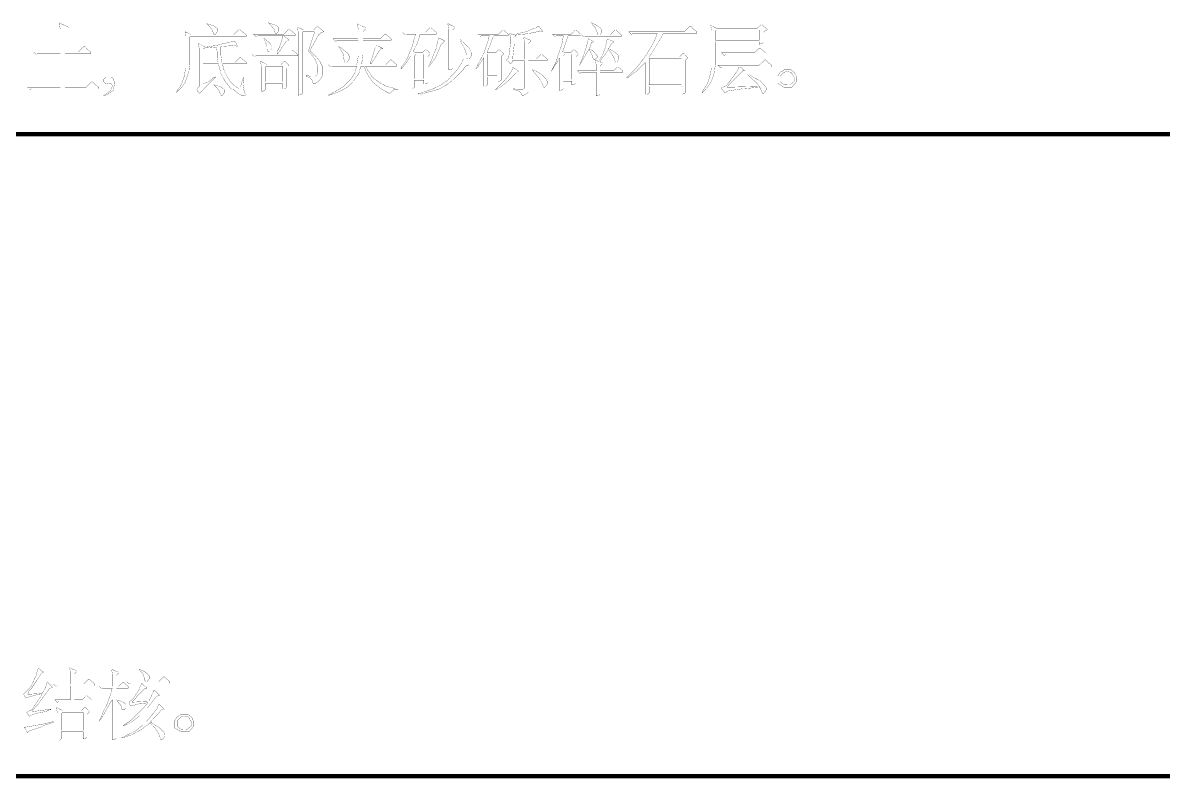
# Model space of a CAD drawing. Extents: x 94 to 452, y -72 to 1042.
# Drawn here: x 269.5 to 322.8, y 908.7 to 944 of the extents above; entities that cross this region are included whole.
import ezdxf

# ---------------------------------------------------------------- set-up
doc = ezdxf.new("R2010")
doc.units = 0
doc.header["$MEASUREMENT"] = 0
doc.layers.add('TREE_LAYER', color=7, linetype='Continuous')

msp = doc.modelspace()

# ---------------------------------------------------------------- linework, layer by layer
at = {"layer": 'TREE_LAYER'}
for points, const_width, elevation in [([(271.258429, 944.027002), (271.244704, 944.027002), (271.244704, 943.958374), (271.28588, 943.738766), (271.28588, 942.668178), (271.28588, 942.668178), (270.03686, 942.668178), (270.146664, 942.558374), (270.187841, 942.558374), (270.229017, 942.599551), (271.28588, 942.599551), (271.28588, 942.585825), (271.28588, 941.021119), (271.28588, 941.021119), (269.748625, 941.021119), (269.858429, 940.911315), (269.899605, 940.911315), (269.927056, 940.952492), (273.083919, 940.952492), (273.083919, 941.021119), (272.932939, 941.130923), (272.781958, 941.281904), (272.754507, 941.281904), (272.493723, 941.021119), (271.505488, 941.021119), (271.505488, 941.021119), (271.505488, 942.585825), (271.505488, 942.599551), (272.713331, 942.599551), (272.713331, 942.668178), (272.562351, 942.777982), (272.425096, 942.928962), (272.383919, 942.928962), (272.123135, 942.668178), (271.505488, 942.668178), (271.505488, 942.668178), (271.505488, 943.656413), (271.656468, 943.807394), (271.656468, 943.834845), (271.464311, 943.917198), (271.258429, 944.027002), (271.258429, 944.027002)], 0.01, 108), ([(278.148625, 943.985825), (278.1349, 943.985825), (278.258429, 943.862296), (278.395684, 943.69759), (278.43686, 943.546609), (278.464311, 943.505433), (278.546664, 943.505433), (278.615292, 943.615237), (278.615292, 943.766217), (278.491762, 943.876021), (278.299605, 943.944649), (278.244704, 943.958374), (278.148625, 943.985825), (278.148625, 943.985825)], 0.01, 108), ([(281.030978, 944.027002), (281.017253, 944.027002), (281.140782, 943.903472), (281.278037, 943.725041), (281.305488, 943.587786), (281.346664, 943.546609), (281.415292, 943.546609), (281.497645, 943.656413), (281.497645, 943.807394), (281.374115, 943.917198), (281.168233, 943.985825), (281.113331, 943.999551), (281.030978, 944.027002), (281.030978, 944.027002)], 0.01, 108), ([(285.176076, 943.985825), (285.176076, 943.985825), (285.176076, 943.930923), (285.217253, 943.711315), (285.217253, 943.299551), (285.203527, 943.285825), (284.03686, 943.285825), (284.146664, 943.176021), (284.187841, 943.176021), (284.229017, 943.217198), (285.203527, 943.217198), (285.217253, 943.217198), (285.217253, 942.503472), (285.148625, 942.105433), (285.148625, 942.077982), (283.817253, 942.077982), (283.927056, 941.968178), (283.968233, 941.968178), (284.009409, 942.009354), (285.1349, 942.009354), (285.1349, 942.009354), (285.066272, 941.721119), (284.887841, 941.419158), (284.517253, 941.04857), (284.242743, 940.883864), (283.817253, 940.650531), (283.858429, 940.650531), (284.366272, 940.828962), (284.73686, 941.04857), (285.038821, 941.364256), (285.244704, 941.679943), (285.327056, 941.995629), (285.340782, 942.009354), (285.478037, 942.009354), (285.491762, 941.995629), (285.587841, 941.721119), (285.725096, 941.501511), (285.889802, 941.268178), (285.930978, 941.227002), (286.274115, 940.952492), (286.507449, 940.815237), (286.672155, 940.732884), (286.68588, 940.732884), (286.891762, 940.911315), (287.083919, 940.911315), (287.083919, 940.952492), (286.96039, 940.952492), (286.5349, 941.062296), (286.205488, 941.240727), (285.98588, 941.391707), (285.8349, 941.542688), (285.656468, 941.817198), (285.56039, 941.995629), (285.574115, 942.009354), (287.001566, 942.009354), (287.001566, 942.077982), (286.754507, 942.29759), (286.713331, 942.29759), (286.493723, 942.077982), (285.354507, 942.077982), (285.354507, 942.091707), (285.395684, 942.256413), (285.409409, 942.407394), (285.43686, 942.558374), (285.43686, 943.217198), (285.43686, 943.217198), (286.754507, 943.217198), (286.754507, 943.285825), (286.493723, 943.505433), (286.452547, 943.505433), (286.232939, 943.285825), (285.43686, 943.285825), (285.43686, 943.299551), (285.43686, 943.615237), (285.574115, 943.766217), (285.574115, 943.807394), (285.395684, 943.876021), (285.176076, 943.985825), (285.176076, 943.985825)], 0.01, 108), ([(289.417253, 943.985825), (289.403527, 943.985825), (289.403527, 943.958374), (289.444704, 943.738766), (289.444704, 941.830923), (289.513331, 941.830923), (289.581958, 941.858374), (289.623135, 941.899551), (289.623135, 943.69759), (289.732939, 943.807394), (289.732939, 943.834845), (289.554507, 943.917198), (289.417253, 943.985825), (289.417253, 943.985825)], 0.01, 108), ([(296.129017, 944.027002), (296.115292, 944.027002), (296.183919, 943.917198), (296.293723, 943.807394), (296.376076, 943.587786), (296.376076, 943.505433), (296.403527, 943.477982), (296.403527, 943.477982), (295.6349, 943.477982), (295.744704, 943.368178), (295.78588, 943.368178), (295.827056, 943.395629), (297.501566, 943.395629), (297.501566, 943.477982), (297.254507, 943.69759), (297.213331, 943.69759), (296.993723, 943.477982), (296.513331, 943.477982), (296.513331, 943.477982), (296.527056, 943.491707), (296.595684, 943.57406), (296.595684, 943.69759), (296.527056, 943.793668), (296.307449, 943.944649), (296.252547, 943.9721), (296.129017, 944.027002), (296.129017, 944.027002)], 0.01, 108), ([(279.672155, 943.725041), (279.644704, 943.725041), (279.383919, 943.477982), (277.407449, 943.477982), (277.119213, 943.615237), (277.146664, 943.381904), (277.146664, 941.927002), (277.078037, 941.556413), (277.078037, 941.528962), (276.968233, 941.199551), (276.858429, 941.021119), (276.707449, 940.801511), (276.707449, 940.760335), (276.981958, 941.034845), (277.119213, 941.240727), (277.215292, 941.515237), (277.297645, 941.74857), (277.31137, 941.913276), (277.338821, 942.077982), (277.338821, 943.368178), (277.366272, 943.395629), (279.974115, 943.395629), (279.974115, 943.477982), (279.823135, 943.587786), (279.672155, 943.725041), (279.672155, 943.725041)], 0.01, 108), ([(282.005488, 943.725041), (281.964311, 943.725041), (281.744704, 943.505433), (280.317253, 943.505433), (280.427056, 943.395629), (280.468233, 943.395629), (280.509409, 943.436805), (281.676076, 943.436805), (281.676076, 943.436805), (281.676076, 943.327002), (281.525096, 942.887786), (281.456468, 942.750531), (281.415292, 942.558374), (280.248625, 942.558374), (280.358429, 942.44857), (280.399605, 942.44857), (280.427056, 942.489747), (282.376076, 942.489747), (282.376076, 942.558374), (282.156468, 942.736805), (282.115292, 942.736805), (281.93686, 942.558374), (281.429017, 942.558374), (281.429017, 942.558374), (281.497645, 942.640727), (281.676076, 942.928962), (281.827056, 943.14857), (281.964311, 943.217198), (281.964311, 943.258374), (281.78588, 943.368178), (281.717253, 943.436805), (281.717253, 943.436805), (282.266272, 943.436805), (282.266272, 943.505433), (282.005488, 943.725041), (282.005488, 943.725041)], 0.01, 108), ([(283.295684, 943.876021), (283.268233, 943.862296), (283.130978, 943.69759), (282.664311, 943.69759), (282.376076, 943.834845), (282.403527, 943.601511), (282.403527, 940.650531), (282.499605, 940.664256), (282.554507, 940.691707), (282.595684, 940.732884), (282.595684, 943.587786), (282.623135, 943.615237), (283.144704, 943.615237), (283.172155, 943.587786), (282.883919, 942.709354), (282.966272, 942.627002), (283.213331, 942.29759), (283.323135, 941.981904), (283.323135, 941.74857), (283.281958, 941.611315), (283.281958, 941.59759), (283.18588, 941.528962), (283.007449, 941.528962), (282.801566, 941.570139), (282.774115, 941.570139), (282.774115, 941.528962), (282.952547, 941.460335), (283.062351, 941.350531), (283.103527, 941.199551), (283.213331, 941.199551), (283.323135, 941.268178), (283.432939, 941.391707), (283.542743, 941.570139), (283.542743, 941.981904), (283.405488, 942.256413), (283.18588, 942.503472), (282.952547, 942.736805), (283.364311, 943.477982), (283.501566, 943.587786), (283.61137, 943.615237), (283.295684, 943.876021), (283.295684, 943.876021)], 0.01, 108), ([(288.607449, 943.807394), (288.566272, 943.807394), (288.346664, 943.587786), (287.289802, 943.587786), (287.399605, 943.477982), (287.427056, 943.477982), (287.468233, 943.505433), (287.893723, 943.505433), (287.893723, 943.505433), (287.797645, 943.176021), (287.797645, 943.134845), (287.756468, 943.025041), (287.729017, 942.915237), (287.619213, 942.654453), (287.509409, 942.379943), (287.248625, 941.981904), (287.207449, 941.899551), (287.207449, 941.899551), (287.248625, 941.899551), (287.262351, 941.913276), (287.53686, 942.283864), (287.646664, 942.462296), (287.646664, 942.462296), (287.646664, 940.952492), (287.742743, 940.952492), (287.797645, 940.979943), (287.838821, 941.021119), (287.838821, 941.350531), (287.838821, 941.350531), (288.264311, 941.350531), (288.278037, 941.350531), (288.278037, 941.1721), (288.319213, 941.1721), (288.415292, 941.199551), (288.456468, 941.240727), (288.456468, 942.44857), (288.566272, 942.558374), (288.566272, 942.599551), (288.387841, 942.777982), (288.346664, 942.777982), (288.195684, 942.627002), (287.9349, 942.627002), (287.783919, 942.695629), (287.783919, 942.709354), (287.948625, 943.025041), (288.058429, 943.354453), (288.058429, 943.409354), (288.099605, 943.505433), (288.854507, 943.505433), (288.854507, 943.587786), (288.607449, 943.807394), (288.607449, 943.807394)], 0.01, 108), ([(291.997645, 943.69759), (291.956468, 943.69759), (291.778037, 943.505433), (290.789802, 943.505433), (290.899605, 943.395629), (290.927056, 943.395629), (290.968233, 943.436805), (291.325096, 943.436805), (291.338821, 943.436805), (291.297645, 943.299551), (291.297645, 943.244649), (291.078037, 942.599551), (290.817253, 942.105433), (290.707449, 941.899551), (290.707449, 941.899551), (290.748625, 941.899551), (290.762351, 941.913276), (290.968233, 942.228962), (291.078037, 942.393668), (291.078037, 942.393668), (291.078037, 941.062296), (291.16039, 941.062296), (291.215292, 941.089747), (291.256468, 941.130923), (291.256468, 941.487786), (291.270194, 941.501511), (291.695684, 941.501511), (291.695684, 941.487786), (291.695684, 941.281904), (291.73686, 941.281904), (291.832939, 941.309354), (291.887841, 941.350531), (291.887841, 942.44857), (291.997645, 942.558374), (291.997645, 942.599551), (291.805488, 942.777982), (291.778037, 942.777982), (291.627056, 942.627002), (291.229017, 942.627002), (291.229017, 942.640727), (291.366272, 942.956413), (291.476076, 943.285825), (291.558429, 943.436805), (292.217253, 943.436805), (292.217253, 943.505433), (291.997645, 943.69759), (291.997645, 943.69759)], 0.01, 108), ([(293.644704, 943.876021), (293.603527, 943.876021), (293.521174, 943.793668), (293.41137, 943.766217), (293.068233, 943.615237), (292.862351, 943.57406), (292.464311, 943.464256), (292.28588, 943.546609), (292.327056, 943.368178), (292.327056, 943.052492), (292.244704, 942.407394), (292.1349, 942.29759), (292.327056, 942.119158), (292.43686, 942.228962), (292.43686, 942.270139), (292.972155, 942.270139), (292.98588, 942.256413), (292.98588, 940.979943), (292.903527, 940.911315), (292.697645, 940.911315), (292.464311, 940.952492), (292.464311, 940.911315), (292.656468, 940.870139), (292.766272, 940.801511), (292.8349, 940.732884), (292.876076, 940.62308), (292.98588, 940.664256), (293.081958, 940.719158), (293.164311, 940.801511), (293.164311, 942.256413), (293.164311, 942.270139), (294.042743, 942.270139), (294.042743, 942.338766), (293.795684, 942.558374), (293.754507, 942.558374), (293.5349, 942.338766), (293.164311, 942.338766), (293.164311, 942.338766), (293.164311, 943.066217), (293.274115, 943.176021), (293.274115, 943.217198), (293.095684, 943.285825), (292.944704, 943.368178), (292.944704, 943.368178), (292.944704, 943.340727), (292.98588, 943.121119), (292.98588, 942.338766), (292.972155, 942.338766), (292.43686, 942.338766), (292.43686, 942.434845), (292.505488, 943.038766), (292.505488, 943.368178), (292.546664, 943.395629), (292.546664, 943.436805), (292.546664, 943.436805), (292.642743, 943.477982), (292.999605, 943.505433), (293.095684, 943.532884), (293.246664, 943.546609), (293.589802, 943.615237), (293.713331, 943.656413), (293.823135, 943.615237), (293.823135, 943.656413), (293.809409, 943.670139), (293.644704, 943.876021), (293.644704, 943.876021)], 0.01, 108), ([(295.387841, 943.69759), (295.346664, 943.69759), (295.168233, 943.505433), (294.289802, 943.505433), (294.399605, 943.395629), (294.427056, 943.395629), (294.468233, 943.436805), (294.797645, 943.436805), (294.797645, 943.436805), (294.756468, 943.134845), (294.66039, 942.805433), (294.646664, 942.777982), (294.564311, 942.517198), (294.550586, 942.503472), (294.468233, 942.228962), (294.248625, 941.789747), (294.248625, 941.789747), (294.495684, 942.17406), (294.605488, 942.379943), (294.619213, 942.379943), (294.619213, 940.870139), (294.701566, 940.883864), (294.756468, 940.911315), (294.797645, 940.952492), (294.797645, 941.309354), (294.797645, 941.309354), (295.195684, 941.309354), (295.195684, 941.309354), (295.195684, 941.130923), (295.23686, 941.130923), (295.332939, 941.158374), (295.387841, 941.199551), (295.387841, 942.44857), (295.497645, 942.558374), (295.497645, 942.599551), (295.305488, 942.777982), (295.278037, 942.777982), (295.127056, 942.627002), (294.907449, 942.627002), (294.770194, 942.681904), (294.770194, 942.695629), (295.017253, 943.42308), (295.017253, 943.436805), (295.607449, 943.436805), (295.607449, 943.505433), (295.387841, 943.69759), (295.387841, 943.69759)], 0.01, 108), ([(300.754507, 943.876021), (300.713331, 943.876021), (300.452547, 943.615237), (297.858429, 943.615237), (297.968233, 943.505433), (298.009409, 943.505433), (298.03686, 943.546609), (299.189802, 943.546609), (299.189802, 943.532884), (299.052547, 943.176021), (298.695684, 942.558374), (298.58588, 942.421119), (298.407449, 942.160335), (298.187841, 941.899551), (297.748625, 941.460335), (297.858429, 941.501511), (298.078037, 941.679943), (298.187841, 941.74857), (298.627056, 942.187786), (298.627056, 942.187786), (298.627056, 940.691707), (298.709409, 940.691707), (298.764311, 940.719158), (298.805488, 940.760335), (298.805488, 941.04857), (298.819213, 941.062296), (300.301566, 941.062296), (300.315292, 941.04857), (300.315292, 940.691707), (300.356468, 940.691707), (300.452547, 940.732884), (300.493723, 940.760335), (300.493723, 942.270139), (300.603527, 942.379943), (300.603527, 942.407394), (300.425096, 942.599551), (300.383919, 942.599551), (300.232939, 942.44857), (298.832939, 942.44857), (298.819213, 942.462296), (298.915292, 942.585825), (299.244704, 943.134845), (299.272155, 943.176021), (299.478037, 943.546609), (301.042743, 943.546609), (301.042743, 943.615237), (300.891762, 943.725041), (300.754507, 943.876021), (300.754507, 943.876021)], 0.01, 108), ([(304.076076, 943.944649), (304.0349, 943.944649), (303.842743, 943.766217), (301.976076, 943.766217), (301.687841, 943.917198), (301.729017, 943.670139), (301.729017, 941.927002), (301.646664, 941.556413), (301.646664, 941.528962), (301.53686, 941.199551), (301.427056, 941.021119), (301.289802, 940.801511), (301.289802, 940.760335), (301.550586, 941.034845), (301.687841, 941.240727), (301.797645, 941.515237), (301.866272, 941.74857), (301.879998, 941.913276), (301.907449, 942.077982), (301.907449, 943.134845), (301.907449, 943.14857), (303.952547, 943.14857), (303.952547, 943.134845), (303.952547, 943.038766), (303.993723, 943.038766), (304.089802, 943.066217), (304.144704, 943.107394), (304.144704, 943.587786), (304.213331, 943.656413), (304.323135, 943.69759), (304.323135, 943.725041), (304.076076, 943.944649), (304.076076, 943.944649)], 0.01, 108), ([(301.9349, 943.683864), (301.948625, 943.69759), (303.952547, 943.69759), (303.952547, 943.683864), (303.952547, 943.217198), (303.952547, 943.217198), (301.907449, 943.217198), (301.907449, 943.217198), (301.907449, 943.656413), (301.9349, 943.683864), (301.9349, 943.683864)], 0.01, 108), ([(279.425096, 943.176021), (278.958429, 943.066217), (278.930978, 943.066217), (278.519213, 942.956413), (278.450586, 942.956413), (278.052547, 942.887786), (278.025096, 942.901511), (278.025096, 942.928962), (277.73686, 943.066217), (277.778037, 942.832884), (277.778037, 941.062296), (277.668233, 940.938766), (277.695684, 940.842688), (277.805488, 940.732884), (278.107449, 941.062296), (278.546664, 941.501511), (278.43686, 941.460335), (278.217253, 941.281904), (277.970194, 941.1721), (277.956468, 941.1721), (277.956468, 942.119158), (277.956468, 942.119158), (278.670194, 942.119158), (278.683919, 942.105433), (278.697645, 942.02308), (278.725096, 941.940727), (278.793723, 941.652492), (278.821174, 941.611315), (278.972155, 941.32308), (279.26039, 940.952492), (279.287841, 940.938766), (279.383919, 940.911315), (279.603527, 940.732884), (279.781958, 940.62308), (279.891762, 940.62308), (279.932939, 940.650531), (279.932939, 940.691707), (279.864311, 940.911315), (279.823135, 941.158374), (279.83686, 941.281904), (279.864311, 941.391707), (279.864311, 941.501511), (279.823135, 941.501511), (279.823135, 941.419158), (279.754507, 941.213276), (279.713331, 941.021119), (279.644704, 940.952492), (279.425096, 941.089747), (279.232939, 941.281904), (279.095684, 941.487786), (278.944704, 941.789747), (278.862351, 942.119158), (278.862351, 942.119158), (279.974115, 942.119158), (279.974115, 942.187786), (279.713331, 942.407394), (279.672155, 942.407394), (279.452547, 942.187786), (278.8349, 942.187786), (278.8349, 942.201511), (278.793723, 942.503472), (278.793723, 942.915237), (278.821174, 942.928962), (279.219213, 942.956413), (279.370194, 942.99759), (279.383919, 942.99759), (279.562351, 942.928962), (279.493723, 943.107394), (279.425096, 943.176021), (279.425096, 943.176021)], 0.01, 108), ([(278.574115, 942.901511), (278.574115, 942.901511), (278.587841, 942.901511), (278.615292, 942.681904), (278.615292, 942.434845), (278.656468, 942.201511), (278.656468, 942.187786), (277.956468, 942.187786), (277.956468, 942.201511), (277.956468, 942.819158), (277.997645, 942.846609), (278.574115, 942.901511), (278.574115, 942.901511)], 0.01, 108), ([(280.838821, 943.285825), (280.797645, 943.285825), (280.866272, 943.14857), (280.948625, 942.928962), (280.948625, 942.805433), (280.976076, 942.709354), (280.976076, 942.709354), (281.058429, 942.709354), (281.127056, 942.777982), (281.168233, 942.846609), (281.168233, 942.928962), (281.127056, 942.99759), (281.058429, 943.107394), (280.907449, 943.217198), (280.838821, 943.285825), (280.838821, 943.285825)], 0.01, 108), ([(284.297645, 942.928962), (284.297645, 942.928962), (284.31137, 942.901511), (284.517253, 942.558374), (284.544704, 942.325041), (284.58588, 942.201511), (284.58588, 942.187786), (284.668233, 942.187786), (284.750586, 942.270139), (284.805488, 942.366217), (284.805488, 942.44857), (284.73686, 942.585825), (284.709409, 942.613276), (284.517253, 942.777982), (284.379998, 942.887786), (284.297645, 942.928962), (284.297645, 942.928962)], 0.01, 108), ([(286.027056, 942.99759), (286.013331, 942.99759), (286.013331, 942.887786), (285.766272, 942.119158), (285.8349, 942.119158), (285.876076, 942.228962), (285.98588, 942.366217), (286.205488, 942.736805), (286.274115, 942.819158), (286.342743, 942.819158), (286.342743, 942.846609), (286.027056, 942.99759), (286.027056, 942.99759)], 0.01, 108), ([(288.978037, 943.327002), (288.964311, 943.313276), (288.827056, 942.736805), (288.744704, 942.599551), (288.6349, 942.270139), (288.538821, 942.091707), (288.497645, 942.009354), (288.525096, 942.009354), (288.538821, 942.02308), (288.827056, 942.407394), (289.074115, 942.99759), (289.225096, 943.14857), (289.266272, 943.14857), (289.252547, 943.189747), (288.978037, 943.327002), (288.978037, 943.327002)], 0.01, 108), ([(289.966272, 943.258374), (289.883919, 943.258374), (289.966272, 943.176021), (290.130978, 942.928962), (290.144704, 942.901511), (290.213331, 942.750531), (290.281958, 942.503472), (290.281958, 942.379943), (290.323135, 942.338766), (290.391762, 942.338766), (290.501566, 942.476021), (290.501566, 942.640727), (290.432939, 942.777982), (290.364311, 942.887786), (290.117253, 943.121119), (289.966272, 943.258374), (289.966272, 943.258374)], 0.01, 108), ([(296.856468, 943.258374), (296.842743, 943.258374), (296.842743, 943.244649), (296.815292, 943.121119), (296.774115, 942.942688), (296.774115, 942.915237), (296.664311, 942.599551), (296.472155, 942.242688), (296.458429, 942.228962), (296.444704, 942.228962), (296.293723, 942.29759), (296.3349, 942.064256), (296.3349, 941.789747), (296.3349, 941.789747), (295.456468, 941.789747), (295.566272, 941.679943), (295.607449, 941.679943), (295.6349, 941.721119), (296.3349, 941.721119), (296.3349, 941.707394), (296.3349, 940.62308), (296.417253, 940.62308), (296.472155, 940.650531), (296.513331, 940.691707), (296.513331, 941.707394), (296.527056, 941.721119), (297.583919, 941.721119), (297.583919, 941.789747), (297.364311, 941.968178), (297.323135, 941.968178), (297.144704, 941.789747), (296.527056, 941.789747), (296.513331, 941.789747), (296.513331, 942.009354), (296.623135, 942.119158), (296.623135, 942.160335), (296.527056, 942.201511), (296.554507, 942.29759), (296.774115, 942.585825), (296.897645, 942.791707), (297.0349, 942.627002), (297.130978, 942.462296), (297.144704, 942.434845), (297.213331, 942.242688), (297.254507, 942.187786), (297.323135, 942.187786), (297.391762, 942.366217), (297.391762, 942.44857), (297.364311, 942.517198), (297.33686, 942.544649), (297.18588, 942.668178), (297.007449, 942.777982), (296.91137, 942.819158), (297.062351, 943.066217), (297.172155, 943.14857), (297.007449, 943.217198), (296.952547, 943.230923), (296.856468, 943.258374), (296.856468, 943.258374)], 0.01, 108), ([(295.978037, 943.285825), (295.964311, 943.285825), (295.964311, 943.258374), (295.93686, 943.162296), (295.895684, 942.983864), (295.895684, 942.956413), (295.840782, 942.805433), (295.840782, 942.791707), (295.78588, 942.640727), (295.78588, 942.627002), (295.648625, 942.270139), (295.6349, 942.256413), (295.566272, 942.077982), (295.744704, 942.366217), (295.827056, 942.517198), (295.991762, 942.791707), (296.005488, 942.777982), (296.115292, 942.599551), (296.156468, 942.44857), (296.225096, 942.29759), (296.266272, 942.29759), (296.376076, 942.407394), (296.376076, 942.489747), (296.307449, 942.585825), (296.142743, 942.750531), (296.019213, 942.805433), (296.005488, 942.819158), (296.046664, 942.887786), (296.115292, 943.107394), (296.129017, 943.107394), (296.225096, 943.14857), (295.978037, 943.285825), (295.978037, 943.285825)], 0.01, 108), ([(287.907449, 942.558374), (287.907449, 942.558374), (288.264311, 942.558374), (288.278037, 942.558374), (288.278037, 941.432884), (288.264311, 941.419158), (287.838821, 941.419158), (287.838821, 941.432884), (287.838821, 942.489747), (287.907449, 942.558374), (287.907449, 942.558374)], 0.01, 108), ([(291.256468, 942.558374), (291.270194, 942.558374), (291.695684, 942.558374), (291.695684, 942.558374), (291.695684, 941.570139), (291.695684, 941.570139), (291.270194, 941.570139), (291.256468, 941.570139), (291.256468, 942.558374), (291.256468, 942.558374)], 0.01, 108), ([(294.866272, 942.558374), (294.866272, 942.558374), (295.195684, 942.558374), (295.195684, 942.558374), (295.195684, 941.391707), (295.195684, 941.391707), (294.797645, 941.391707), (294.797645, 941.391707), (294.797645, 942.489747), (294.866272, 942.558374), (294.866272, 942.558374)], 0.01, 108), ([(298.805488, 942.366217), (298.819213, 942.379943), (300.301566, 942.379943), (300.315292, 942.366217), (300.315292, 941.130923), (300.301566, 941.130923), (298.819213, 941.130923), (298.805488, 941.130923), (298.805488, 942.366217), (298.805488, 942.366217)], 0.01, 108), ([(303.993723, 942.846609), (303.952547, 942.846609), (303.732939, 942.627002), (302.195684, 942.627002), (302.305488, 942.517198), (302.346664, 942.517198), (302.387841, 942.558374), (304.254507, 942.558374), (304.254507, 942.627002), (303.993723, 942.846609), (303.993723, 942.846609)], 0.01, 108), ([(280.66039, 942.228962), (280.646664, 942.228962), (280.646664, 942.201511), (280.687841, 941.981904), (280.687841, 940.842688), (280.770194, 940.842688), (280.825096, 940.870139), (280.866272, 940.911315), (280.866272, 941.199551), (280.879998, 941.199551), (281.676076, 941.199551), (281.676076, 941.199551), (281.676076, 940.952492), (281.717253, 940.952492), (281.827056, 940.979943), (281.854507, 941.021119), (281.854507, 941.899551), (281.964311, 942.009354), (281.964311, 942.050531), (281.78588, 942.228962), (281.744704, 942.228962), (281.607449, 942.077982), (280.948625, 942.077982), (280.66039, 942.228962), (280.66039, 942.228962)], 0.01, 108), ([(280.907449, 942.009354), (280.907449, 942.009354), (281.676076, 942.009354), (281.676076, 942.009354), (281.676076, 941.281904), (281.676076, 941.281904), (280.879998, 941.281904), (280.866272, 941.281904), (280.866272, 941.968178), (280.907449, 942.009354), (280.907449, 942.009354)], 0.01, 108), ([(290.144704, 942.29759), (290.103527, 942.29759), (290.062351, 942.187786), (289.883919, 941.899551), (289.732939, 941.721119), (289.472155, 941.446609), (289.403527, 941.350531), (289.225096, 941.240727), (289.087841, 941.130923), (288.717253, 940.952492), (288.099605, 940.732884), (288.017253, 940.732884), (288.017253, 940.691707), (288.127056, 940.691707), (288.346664, 940.760335), (288.676076, 940.842688), (288.991762, 940.938766), (289.3349, 941.130923), (289.581958, 941.309354), (290.117253, 941.830923), (290.172155, 941.940727), (290.281958, 942.050531), (290.364311, 942.050531), (290.364311, 942.077982), (290.144704, 942.29759), (290.144704, 942.29759)], 0.01, 108), ([(292.43686, 941.940727), (292.43686, 941.940727), (292.423135, 941.858374), (292.244704, 941.570139), (292.025096, 941.309354), (291.627056, 940.911315), (291.668233, 940.911315), (291.681958, 940.925041), (291.86039, 941.034845), (292.052547, 941.185825), (292.203527, 941.309354), (292.656468, 941.74857), (292.725096, 941.74857), (292.670194, 941.803472), (292.519213, 941.899551), (292.43686, 941.940727), (292.43686, 941.940727)], 0.01, 108), ([(293.356468, 941.830923), (293.342743, 941.830923), (293.68588, 941.419158), (293.823135, 941.158374), (293.864311, 941.062296), (293.891762, 941.021119), (293.932939, 941.021119), (294.042743, 941.158374), (294.042743, 941.309354), (293.974115, 941.419158), (293.83686, 941.556413), (293.68588, 941.679943), (293.493723, 941.789747), (293.356468, 941.830923), (293.356468, 941.830923)], 0.01, 108), ([(304.254507, 942.29759), (304.213331, 942.29759), (303.952547, 942.050531), (302.017253, 942.050531), (302.127056, 941.940727), (302.168233, 941.940727), (302.195684, 941.968178), (303.005488, 941.968178), (303.005488, 941.968178), (302.93686, 941.789747), (302.429017, 941.103472), (302.387841, 941.076021), (302.168233, 940.979943), (302.346664, 940.760335), (302.497645, 940.842688), (302.827056, 940.89759), (303.170194, 940.952492), (303.225096, 940.952492), (303.952547, 941.021119), (303.925096, 941.062296), (302.950586, 941.034845), (302.93686, 941.034845), (302.621174, 941.021119), (302.621174, 941.021119), (302.470194, 941.021119), (302.456468, 941.021119), (302.525096, 941.130923), (303.183919, 941.789747), (303.266272, 941.789747), (303.115292, 941.940727), (303.032939, 941.968178), (303.032939, 941.968178), (303.032939, 941.968178), (304.542743, 941.968178), (304.542743, 942.050531), (304.391762, 942.160335), (304.254507, 942.29759), (304.254507, 942.29759)], 0.01, 108), ([(305.448625, 941.830923), (305.119213, 941.830923), (304.927056, 941.721119), (304.817253, 941.542688), (304.817253, 941.199551), (305.105488, 941.021119), (305.476076, 941.021119), (305.695684, 941.268178), (305.695684, 941.528962), (305.599605, 941.707394), (305.448625, 941.830923), (305.448625, 941.830923)], 0.01, 108), ([(273.646664, 941.501511), (273.427056, 941.501511), (273.317253, 941.391707), (273.317253, 941.281904), (273.427056, 941.1721), (273.646664, 941.199551), (273.729017, 941.089747), (273.646664, 940.870139), (273.317253, 940.62308), (273.509409, 940.691707), (273.756468, 940.870139), (273.81137, 941.130923), (273.797645, 941.309354), (273.742743, 941.446609), (273.646664, 941.501511), (273.646664, 941.501511)], 0.01, 108), ([(303.48588, 941.611315), (303.403527, 941.611315), (303.623135, 941.419158), (303.856468, 941.199551), (303.966272, 941.04857), (304.0349, 940.911315), (304.103527, 940.732884), (304.172155, 940.732884), (304.281958, 940.911315), (304.281958, 940.979943), (304.213331, 941.089747), (303.993723, 941.32308), (303.650586, 941.501511), (303.48588, 941.611315), (303.48588, 941.611315)], 0.01, 108), ([(305.256468, 941.74857), (305.270194, 941.74857), (305.448625, 941.721119), (305.627056, 941.419158), (305.58588, 941.281904), (305.393723, 941.144649), (305.119213, 941.130923), (304.927056, 941.281904), (304.927056, 941.528962), (305.119213, 941.721119), (305.174115, 941.734845), (305.256468, 941.74857), (305.256468, 941.74857)], 0.01, 108), ([(278.478037, 941.130923), (278.464311, 941.130923), (278.587841, 941.007394), (278.725096, 940.842688), (278.766272, 940.691707), (278.793723, 940.650531), (278.876076, 940.650531), (278.944704, 940.760335), (278.944704, 940.911315), (278.821174, 941.021119), (278.629017, 941.089747), (278.574115, 941.103472), (278.478037, 941.130923), (278.478037, 941.130923)], 0.01, 108), ([(221.22612, 938.833945), (399.22612, 938.833945)], 0.2, 178), ([(270.26787, 913.863026), (270.254144, 913.849301), (270.199243, 913.698321), (270.158066, 913.533615), (269.938458, 913.053223), (269.828654, 912.915968), (269.56787, 912.655183), (269.677674, 912.476752), (270.11689, 912.614007), (270.391399, 912.655183), (270.405125, 912.655183), (270.377674, 912.545379), (270.26787, 912.408125), (270.007086, 911.99636), (269.924733, 911.914007), (269.71885, 911.817928), (269.828654, 911.625772), (270.007086, 911.708125), (270.226693, 911.776752), (270.611007, 911.845379), (270.775713, 911.927732), (270.844341, 911.927732), (270.844341, 911.955183), (270.81689, 911.955183), (270.007086, 911.845379), (269.965909, 911.859105), (269.965909, 911.886556), (270.26787, 912.215968), (270.775713, 912.915968), (270.926693, 912.984595), (270.665909, 913.245379), (270.665909, 913.204203), (270.597282, 912.984595), (270.446301, 912.69636), (269.828654, 912.655183), (269.760027, 912.655183), (269.828654, 912.806164), (269.911007, 912.888517), (270.405125, 913.629693), (270.41885, 913.643419), (270.514929, 913.684595), (270.26787, 913.863026), (270.26787, 913.863026)], 0.01, 109), ([(271.736497, 913.904203), (271.722772, 913.904203), (271.722772, 913.876752), (271.763948, 913.657144), (271.763948, 913.135576), (271.763948, 913.135576), (270.954144, 913.135576), (271.063948, 913.025772), (271.105125, 913.025772), (271.146301, 913.053223), (271.763948, 913.053223), (271.763948, 913.053223), (271.763948, 912.408125), (271.763948, 912.394399), (271.036497, 912.394399), (271.146301, 912.284595), (271.173752, 912.284595), (271.214929, 912.325772), (272.752184, 912.325772), (272.752184, 912.394399), (272.532576, 912.586556), (272.491399, 912.586556), (272.312968, 912.394399), (271.956105, 912.394399), (271.94238, 912.408125), (271.94238, 913.053223), (271.956105, 913.053223), (272.903164, 913.053223), (272.903164, 913.135576), (272.64238, 913.355183), (272.601203, 913.355183), (272.381595, 913.135576), (271.956105, 913.135576), (271.94238, 913.135576), (271.94238, 913.602242), (272.052184, 913.712046), (272.052184, 913.753223), (271.873752, 913.82185), (271.736497, 913.904203), (271.736497, 913.904203)], 0.01, 109), ([(273.699243, 913.82185), (273.685517, 913.82185), (273.685517, 913.808125), (273.726693, 913.588517), (273.726693, 913.025772), (273.726693, 913.025772), (273.109046, 913.025772), (273.21885, 912.915968), (273.246301, 912.915968), (273.287478, 912.943419), (273.712968, 912.943419), (273.712968, 912.943419), (273.658066, 912.737536), (273.658066, 912.723811), (273.465909, 912.174791), (273.356105, 911.968909), (273.109046, 911.406164), (273.246301, 911.584595), (273.61689, 912.257144), (273.726693, 912.394399), (273.726693, 912.380674), (273.726693, 910.527732), (273.795321, 910.527732), (273.863948, 910.568909), (273.905125, 910.610085), (273.905125, 912.353223), (273.91885, 912.353223), (273.987478, 912.284595), (274.124733, 912.119889), (274.138458, 912.092438), (274.165909, 911.955183), (274.207086, 911.927732), (274.275713, 911.927732), (274.344341, 912.023811), (274.344341, 912.174791), (274.234537, 912.284595), (274.028654, 912.366948), (273.973752, 912.366948), (273.905125, 912.394399), (273.905125, 912.943419), (273.91885, 912.943419), (274.454144, 912.943419), (274.454144, 913.025772), (274.248262, 913.204203), (274.207086, 913.204203), (274.014929, 913.025772), (273.91885, 913.025772), (273.905125, 913.025772), (273.905125, 913.533615), (274.014929, 913.643419), (274.014929, 913.684595), (273.836497, 913.753223), (273.699243, 913.82185), (273.699243, 913.82185)], 0.01, 109), ([(274.975713, 913.82185), (274.975713, 913.82185), (275.044341, 913.725772), (275.154144, 913.602242), (275.222772, 913.39636), (275.222772, 913.314007), (275.291399, 913.245379), (275.291399, 913.245379), (274.385517, 913.245379), (274.495321, 913.135576), (274.536497, 913.135576), (274.563948, 913.163026), (275.071792, 913.163026), (275.085517, 913.163026), (274.961988, 912.861066), (274.714929, 912.476752), (274.591399, 912.353223), (274.495321, 912.284595), (274.563948, 912.106164), (274.756105, 912.14734), (275.003164, 912.215968), (275.277674, 912.243419), (275.360027, 912.27087), (275.387478, 912.257144), (275.112968, 911.955183), (274.591399, 911.433615), (274.385517, 911.29636), (274.207086, 911.186556), (274.289439, 911.200281), (274.632576, 911.364987), (275.003164, 911.653223), (275.360027, 912.010085), (275.771792, 912.545379), (275.922772, 912.614007), (275.703164, 912.833615), (275.661988, 912.833615), (275.428654, 912.325772), (274.646301, 912.284595), (274.646301, 912.298321), (274.797282, 912.449301), (274.865909, 912.545379), (275.263948, 912.943419), (275.332576, 912.943419), (275.332576, 912.984595), (275.195321, 913.053223), (275.085517, 913.163026), (275.085517, 913.163026), (276.403164, 913.163026), (276.403164, 913.245379), (276.14238, 913.464987), (276.101203, 913.464987), (275.881595, 913.245379), (275.346301, 913.245379), (275.346301, 913.245379), (275.346301, 913.259105), (275.44238, 913.382634), (275.44238, 913.506164), (275.360027, 913.615968), (275.154144, 913.753223), (274.975713, 913.82185), (274.975713, 913.82185)], 0.01, 109), ([(271.105125, 912.037536), (271.105125, 912.037536), (271.105125, 912.010085), (271.146301, 911.790477), (271.146301, 910.500281), (271.228654, 910.500281), (271.283556, 910.527732), (271.324733, 910.568909), (271.324733, 910.898321), (271.324733, 910.898321), (272.340419, 910.898321), (272.354144, 910.898321), (272.354144, 910.568909), (272.395321, 910.568909), (272.491399, 910.610085), (272.532576, 910.637536), (272.532576, 911.708125), (272.64238, 911.817928), (272.64238, 911.845379), (272.463948, 912.037536), (272.422772, 912.037536), (272.271792, 911.886556), (271.39336, 911.886556), (271.105125, 912.037536), (271.105125, 912.037536)], 0.01, 109), ([(275.922772, 912.174791), (275.881595, 912.174791), (275.812968, 911.99636), (275.59336, 911.708125), (275.305125, 911.378713), (275.140419, 911.214007), (274.783556, 910.925772), (274.124733, 910.610085), (274.165909, 910.610085), (274.591399, 910.74734), (274.646301, 910.774791), (275.030615, 910.980674), (275.373752, 911.227732), (275.483556, 911.337536), (275.579635, 911.200281), (275.71689, 911.076752), (275.812968, 910.939497), (275.922772, 910.74734), (275.963948, 910.568909), (275.991399, 910.527732), (276.032576, 910.527732), (276.114929, 910.610085), (276.183556, 910.706164), (276.169831, 910.802242), (276.114929, 910.898321), (275.922772, 911.090477), (275.634537, 911.268909), (275.497282, 911.364987), (275.854144, 911.735576), (276.005125, 911.927732), (276.14238, 911.955183), (275.922772, 912.174791), (275.922772, 912.174791)], 0.01, 109), ([(271.352184, 911.804203), (271.365909, 911.817928), (272.340419, 911.817928), (272.354144, 911.804203), (272.354144, 910.980674), (272.340419, 910.966948), (271.324733, 910.966948), (271.324733, 910.980674), (271.324733, 911.776752), (271.352184, 911.804203), (271.352184, 911.804203)], 0.01, 109), ([(277.26787, 911.708125), (276.938458, 911.708125), (276.746301, 911.598321), (276.636497, 911.419889), (276.636497, 911.076752), (276.924733, 910.898321), (277.295321, 910.898321), (277.514929, 911.145379), (277.514929, 911.406164), (277.41885, 911.584595), (277.26787, 911.708125), (277.26787, 911.708125)], 0.01, 109), ([(277.075713, 911.625772), (277.089439, 911.625772), (277.26787, 911.598321), (277.446301, 911.29636), (277.405125, 911.159105), (277.212968, 911.02185), (276.938458, 911.008125), (276.746301, 911.159105), (276.746301, 911.406164), (276.938458, 911.598321), (276.99336, 911.612046), (277.075713, 911.625772), (277.075713, 911.625772)], 0.01, 109), ([(270.954144, 911.378713), (270.350223, 911.227732), (270.309046, 911.227732), (269.663948, 911.117928), (269.609046, 911.117928), (269.746301, 910.857144), (269.828654, 910.939497), (270.363948, 911.117928), (270.528654, 911.200281), (270.954144, 911.337536), (270.954144, 911.337536), (270.954144, 911.378713), (270.954144, 911.378713)], 0.01, 109), ([(221.22612, 908.832322), (449.22612, 908.832322)], 0.2, 228)]:
    msp.add_lwpolyline(points, dxfattribs=dict(at, const_width=const_width, elevation=elevation))

doc.saveas('drawing.dxf')
